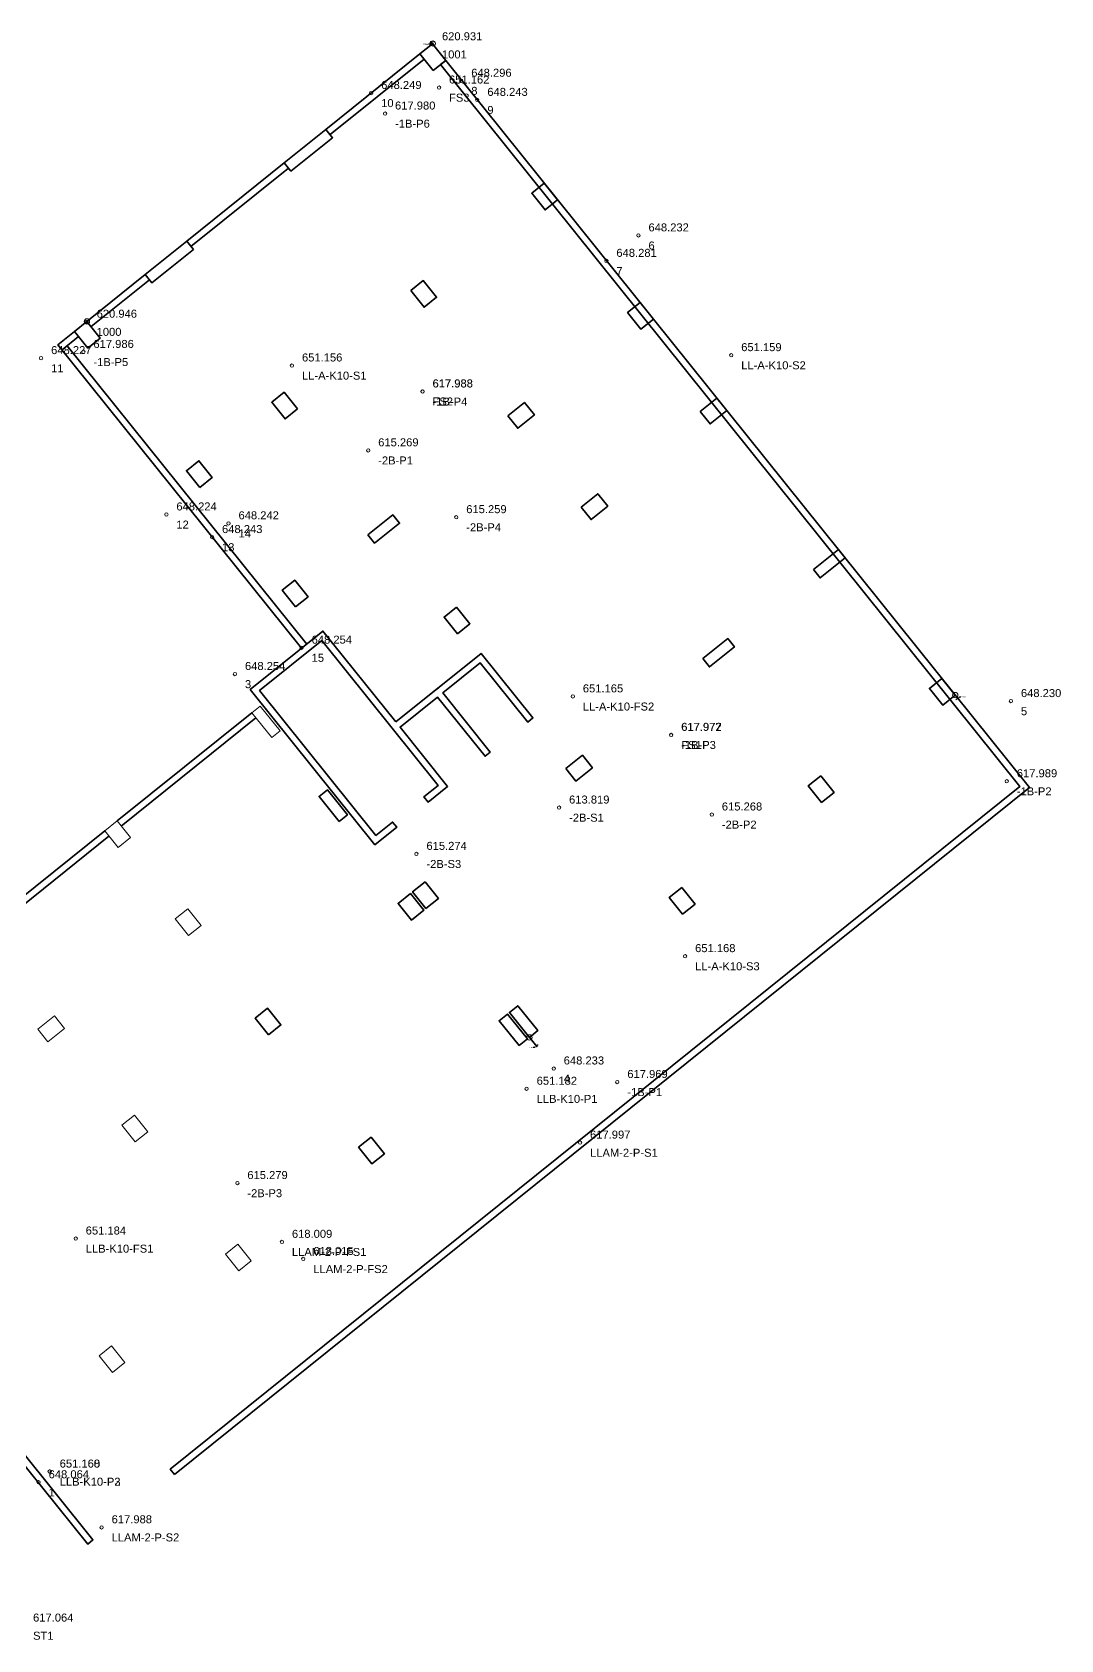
# Model space of a CAD drawing. Header units: metres. Extents: x 7511911 to 7512034, y 4692322 to 4692425.
# Drawn here: x 7511935.5 to 7511974.1, y 4692324.2 to 4692384.5 of the extents above; entities that cross this region are included whole.
import ezdxf

# ---------------------------------------------------------------- set-up
doc = ezdxf.new("R2010")
doc.units = ezdxf.units.M
doc.header["$PDMODE"] = 32
doc.header["$PDSIZE"] = 0.2
doc.layers.get('Defpoints').update_dxf_attribs({"lineweight": 0})
for name, color, linetype, lineweight in [('Matjet', 210, 'Continuous', 0), ('matjet-total-stacion', 3, 'Continuous', 0), ('Matjet_04.12.2019', 1, 'Continuous', 0), ('shytllat', 5, 'Continuous', 0), ('Structural - Bearing_Pen_No__27', 7, 'Continuous', 35)]:
    doc.layers.add(name, color=color, linetype=linetype, lineweight=lineweight)
doc.styles.get("Standard").update_dxf_attribs({"font": 'arial.ttf'})
doc.dimstyles.get("Standard").update_dxf_attribs({"dimtxt": 0.18, "dimasz": 0.18, "dimexe": 0.18, "dimexo": 0.0625, "dimgap": 0.09, "dimtad": 0, "dimtih": 1, "dimtoh": 1, "dimdec": 4, "dimzin": 0, "dimdsep": 46, "dimtxsty": 'Standard', "dimcen": 0.09, "dimadec": 0, "dimazin": 0, "dimtfac": 1, "dimtdec": 4, "dimtofl": 0, "dimtmove": 0, "dimatfit": 3, "dimfxl": 0, "dimtolj": 1, "dimtzin": 0, "dimarcsym": 0})

# ---------------------------------------------------------------- blocks, each defined once
blk = doc.blocks.new('*D4')
at = {"layer": 'Defpoints', "color": 0}
for p in [(7511954.188, 4692346.787), (7511954.192, 4692346.791), (7511954.447, 4692346.465)]:
    blk.add_point(p, dxfattribs=at)
at = {"layer": 'Matjet_04.12.2019', "color": 0, "lineweight": -2}
for p, q in [((7511954.198, 4692346.775), (7511954.475, 4692346.43)), ((7511954.202, 4692346.778), (7511954.479, 4692346.433)), ((7511954.377, 4692346.408), (7511954.332, 4692346.408)), ((7511954.412, 4692346.437), (7511954.377, 4692346.408)), ((7511954.486, 4692346.496), (7511954.521, 4692346.524))]:
    blk.add_line(p, q, dxfattribs=at)
at = {"layer": 'Matjet_04.12.2019', "color": 0}
for points in [[(7511954.407, 4692346.442), (7511954.417, 4692346.431), (7511954.447, 4692346.465)], [(7511954.481, 4692346.502), (7511954.491, 4692346.49), (7511954.451, 4692346.468)]]:
    blk.add_solid(points, dxfattribs=at)
at = {"layer": 'Matjet_04.12.2019', "color": 0, "insert": (7511954.216, 4692346.408), "char_height": 0.045, "attachment_point": 5}
blk.add_mtext('\\A1;0.0050', dxfattribs=at)
blk = doc.blocks.new('*D5')
at = {"layer": 'Defpoints', "color": 0}
for p in [(7511970.161, 4692359.622), (7511970.162, 4692359.624), (7511970.259, 4692359.503)]:
    blk.add_point(p, dxfattribs=at)
at = {"layer": 'Matjet_04.12.2019', "color": 0, "lineweight": -2}
for p, q in [((7511970.171, 4692359.61), (7511970.286, 4692359.467)), ((7511970.172, 4692359.611), (7511970.287, 4692359.468)), ((7511970.223, 4692359.474), (7511970.188, 4692359.445)), ((7511970.294, 4692359.531), (7511970.329, 4692359.559)), ((7511970.329, 4692359.559), (7511970.374, 4692359.559))]:
    blk.add_line(p, q, dxfattribs=at)
at = {"layer": 'Matjet_04.12.2019', "color": 0}
for points in [[(7511970.218, 4692359.479), (7511970.227, 4692359.468), (7511970.258, 4692359.502)], [(7511970.29, 4692359.537), (7511970.299, 4692359.525), (7511970.259, 4692359.503)]]:
    blk.add_solid(points, dxfattribs=at)
at = {"layer": 'Matjet_04.12.2019', "color": 0, "insert": (7511970.49, 4692359.559), "char_height": 0.045, "attachment_point": 5}
blk.add_mtext('\\A1;0.0020', dxfattribs=at)
blk = doc.blocks.new('*D6')
at = {"layer": 'Defpoints', "color": 0}
for p in [(7511950.519, 4692384.078), (7511950.549, 4692384.04), (7511950.565, 4692384.053)]:
    blk.add_point(p, dxfattribs=at)
at = {"layer": 'Matjet_04.12.2019', "color": 0, "lineweight": -2}
for p, q in [((7511950.449, 4692384.022), (7511950.404, 4692384.022)), ((7511950.484, 4692384.05), (7511950.449, 4692384.022)), ((7511950.54, 4692384.052), (7511950.491, 4692384.113)), ((7511950.555, 4692384.065), (7511950.506, 4692384.126)), ((7511950.57, 4692384.119), (7511950.605, 4692384.147))]:
    blk.add_line(p, q, dxfattribs=at)
at = {"layer": 'Matjet_04.12.2019', "color": 0}
for points in [[(7511950.479, 4692384.056), (7511950.489, 4692384.044), (7511950.519, 4692384.078)], [(7511950.565, 4692384.124), (7511950.574, 4692384.113), (7511950.535, 4692384.09)]]:
    blk.add_solid(points, dxfattribs=at)
at = {"layer": 'Matjet_04.12.2019', "color": 0, "insert": (7511950.288, 4692384.022), "char_height": 0.045, "attachment_point": 5}
blk.add_mtext('\\A1;0.0200', dxfattribs=at)
blk = doc.blocks.new('*U7', base_point=(7511935.782, 4692330.107, 648.063))
at = {"layer": 'Matjet', "linetype": 'ByBlock', "lineweight": -2}
blk.add_line((7511935.782, 4692330.107, 648.063), (7511935.782, 4692330.107, 648.063), dxfattribs=at)
blk.add_circle((7511935.782, 4692330.107, 648.063), 0.0625, dxfattribs=at)
at = {"layer": 'Matjet', "linetype": 'ByBlock', "char_height": 0.3}
for s, insert, attachment_point in [('648.064', (7511936.157, 4692330.407, 648.063), 4), ('1', (7511936.157, 4692329.879, 648.063), 1)]:
    blk.add_mtext(s, dxfattribs=dict(at, insert=insert, attachment_point=attachment_point))
blk = doc.blocks.new('*U9', base_point=(7511943.146, 4692360.411, 648.254))
at = {"layer": 'Matjet', "linetype": 'ByBlock', "lineweight": -2}
blk.add_line((7511943.146, 4692360.411, 648.254), (7511943.146, 4692360.411, 648.254), dxfattribs=at)
blk.add_circle((7511943.146, 4692360.411, 648.254), 0.0625, dxfattribs=at)
at = {"layer": 'Matjet', "linetype": 'ByBlock', "char_height": 0.3}
for s, insert, attachment_point in [('648.254', (7511943.521, 4692360.711, 648.254), 4), ('3', (7511943.521, 4692360.183, 648.254), 1)]:
    blk.add_mtext(s, dxfattribs=dict(at, insert=insert, attachment_point=attachment_point))
blk = doc.blocks.new('*U10', base_point=(7511955.102, 4692345.621, 648.233))
at = {"layer": 'Matjet', "linetype": 'ByBlock', "lineweight": -2}
blk.add_line((7511955.102, 4692345.621, 648.233), (7511955.102, 4692345.621, 648.233), dxfattribs=at)
blk.add_circle((7511955.102, 4692345.621, 648.233), 0.0625, dxfattribs=at)
at = {"layer": 'Matjet', "linetype": 'ByBlock', "char_height": 0.3}
for s, insert, attachment_point in [('648.233', (7511955.477, 4692345.921, 648.233), 4), ('4', (7511955.477, 4692345.393, 648.233), 1)]:
    blk.add_mtext(s, dxfattribs=dict(at, insert=insert, attachment_point=attachment_point))
blk = doc.blocks.new('*U11', base_point=(7511972.251, 4692359.396, 648.23))
at = {"layer": 'Matjet', "linetype": 'ByBlock', "lineweight": -2}
blk.add_line((7511972.251, 4692359.396, 648.23), (7511972.251, 4692359.396, 648.23), dxfattribs=at)
blk.add_circle((7511972.251, 4692359.396, 648.23), 0.0625, dxfattribs=at)
at = {"layer": 'Matjet', "linetype": 'ByBlock', "char_height": 0.3}
for s, insert, attachment_point in [('648.230', (7511972.626, 4692359.696, 648.23), 4), ('5', (7511972.626, 4692359.168, 648.23), 1)]:
    blk.add_mtext(s, dxfattribs=dict(at, insert=insert, attachment_point=attachment_point))
blk = doc.blocks.new('*U12', base_point=(7511958.281, 4692376.856, 648.232))
at = {"layer": 'Matjet', "linetype": 'ByBlock', "lineweight": -2}
blk.add_line((7511958.281, 4692376.856, 648.232), (7511958.281, 4692376.856, 648.232), dxfattribs=at)
blk.add_circle((7511958.281, 4692376.856, 648.232), 0.0625, dxfattribs=at)
at = {"layer": 'Matjet', "linetype": 'ByBlock', "char_height": 0.3}
for s, insert, attachment_point in [('648.232', (7511958.656, 4692377.156, 648.232), 4), ('6', (7511958.656, 4692376.628, 648.232), 1)]:
    blk.add_mtext(s, dxfattribs=dict(at, insert=insert, attachment_point=attachment_point))
blk = doc.blocks.new('*U13', base_point=(7511957.078, 4692375.902, 648.281))
at = {"layer": 'Matjet', "linetype": 'ByBlock', "lineweight": -2}
blk.add_line((7511957.078, 4692375.902, 648.281), (7511957.078, 4692375.902, 648.281), dxfattribs=at)
blk.add_circle((7511957.078, 4692375.902, 648.281), 0.0625, dxfattribs=at)
at = {"layer": 'Matjet', "linetype": 'ByBlock', "char_height": 0.3}
for s, insert, attachment_point in [('648.281', (7511957.453, 4692376.202, 648.281), 4), ('7', (7511957.453, 4692375.674, 648.281), 1)]:
    blk.add_mtext(s, dxfattribs=dict(at, insert=insert, attachment_point=attachment_point))
blk = doc.blocks.new('*U14', base_point=(7511951.634, 4692382.655, 648.296))
at = {"layer": 'Matjet', "linetype": 'ByBlock', "lineweight": -2}
blk.add_line((7511951.634, 4692382.655, 648.296), (7511951.634, 4692382.655, 648.296), dxfattribs=at)
blk.add_circle((7511951.634, 4692382.655, 648.296), 0.0625, dxfattribs=at)
at = {"layer": 'Matjet', "linetype": 'ByBlock', "char_height": 0.3}
for s, insert, attachment_point in [('648.296', (7511952.009, 4692382.955, 648.296), 4), ('8', (7511952.009, 4692382.427, 648.296), 1)]:
    blk.add_mtext(s, dxfattribs=dict(at, insert=insert, attachment_point=attachment_point))
blk = doc.blocks.new('*U15', base_point=(7511952.237, 4692381.937, 648.243))
at = {"layer": 'Matjet', "linetype": 'ByBlock', "lineweight": -2}
blk.add_line((7511952.237, 4692381.937, 648.243), (7511952.237, 4692381.937, 648.243), dxfattribs=at)
blk.add_circle((7511952.237, 4692381.937, 648.243), 0.0625, dxfattribs=at)
at = {"layer": 'Matjet', "linetype": 'ByBlock', "char_height": 0.3}
for s, insert, attachment_point in [('648.243', (7511952.612, 4692382.237, 648.243), 4), ('9', (7511952.612, 4692381.709, 648.243), 1)]:
    blk.add_mtext(s, dxfattribs=dict(at, insert=insert, attachment_point=attachment_point))
blk = doc.blocks.new('*U16', base_point=(7511948.255, 4692382.197, 648.249))
at = {"layer": 'Matjet', "linetype": 'ByBlock', "lineweight": -2}
blk.add_line((7511948.255, 4692382.197, 648.249), (7511948.255, 4692382.197, 648.249), dxfattribs=at)
blk.add_circle((7511948.255, 4692382.197, 648.249), 0.0625, dxfattribs=at)
at = {"layer": 'Matjet', "linetype": 'ByBlock', "char_height": 0.3}
for s, insert, attachment_point in [('648.249', (7511948.63, 4692382.497, 648.249), 4), ('10', (7511948.63, 4692381.969, 648.249), 1)]:
    blk.add_mtext(s, dxfattribs=dict(at, insert=insert, attachment_point=attachment_point))
blk = doc.blocks.new('*U17', base_point=(7511935.875, 4692372.255, 648.227))
at = {"layer": 'Matjet', "linetype": 'ByBlock', "lineweight": -2}
blk.add_line((7511935.875, 4692372.255, 648.227), (7511935.875, 4692372.255, 648.227), dxfattribs=at)
blk.add_circle((7511935.875, 4692372.255, 648.227), 0.0625, dxfattribs=at)
at = {"layer": 'Matjet', "linetype": 'ByBlock', "char_height": 0.3}
for s, insert, attachment_point in [('648.227', (7511936.25, 4692372.555, 648.227), 4), ('11', (7511936.25, 4692372.027, 648.227), 1)]:
    blk.add_mtext(s, dxfattribs=dict(at, insert=insert, attachment_point=attachment_point))
blk = doc.blocks.new('*U18', base_point=(7511940.573, 4692366.394, 648.224))
at = {"layer": 'Matjet', "linetype": 'ByBlock', "lineweight": -2}
blk.add_line((7511940.573, 4692366.394, 648.224), (7511940.573, 4692366.394, 648.224), dxfattribs=at)
blk.add_circle((7511940.573, 4692366.394, 648.224), 0.0625, dxfattribs=at)
at = {"layer": 'Matjet', "linetype": 'ByBlock', "char_height": 0.3}
for s, insert, attachment_point in [('648.224', (7511940.948, 4692366.694, 648.224), 4), ('12', (7511940.948, 4692366.166, 648.224), 1)]:
    blk.add_mtext(s, dxfattribs=dict(at, insert=insert, attachment_point=attachment_point))
blk = doc.blocks.new('*U19', base_point=(7511942.285, 4692365.545, 648.243))
at = {"layer": 'Matjet', "linetype": 'ByBlock', "lineweight": -2}
blk.add_line((7511942.285, 4692365.545, 648.243), (7511942.285, 4692365.545, 648.243), dxfattribs=at)
blk.add_circle((7511942.285, 4692365.545, 648.243), 0.0625, dxfattribs=at)
at = {"layer": 'Matjet', "linetype": 'ByBlock', "char_height": 0.3}
for s, insert, attachment_point in [('648.243', (7511942.66, 4692365.845, 648.243), 4), ('13', (7511942.66, 4692365.317, 648.243), 1)]:
    blk.add_mtext(s, dxfattribs=dict(at, insert=insert, attachment_point=attachment_point))
blk = doc.blocks.new('*U20', base_point=(7511942.904, 4692366.062, 648.242))
at = {"layer": 'Matjet', "linetype": 'ByBlock', "lineweight": -2}
blk.add_line((7511942.904, 4692366.062, 648.242), (7511942.904, 4692366.062, 648.242), dxfattribs=at)
blk.add_circle((7511942.904, 4692366.062, 648.242), 0.0625, dxfattribs=at)
at = {"layer": 'Matjet', "linetype": 'ByBlock', "char_height": 0.3}
for s, insert, attachment_point in [('648.242', (7511943.279, 4692366.362, 648.242), 4), ('14', (7511943.279, 4692365.834, 648.242), 1)]:
    blk.add_mtext(s, dxfattribs=dict(at, insert=insert, attachment_point=attachment_point))
blk = doc.blocks.new('*U21', base_point=(7511945.646, 4692361.4, 648.254))
at = {"layer": 'Matjet', "linetype": 'ByBlock', "lineweight": -2}
blk.add_line((7511945.646, 4692361.4, 648.254), (7511945.646, 4692361.4, 648.254), dxfattribs=at)
blk.add_circle((7511945.646, 4692361.4, 648.254), 0.0625, dxfattribs=at)
at = {"layer": 'Matjet', "linetype": 'ByBlock', "char_height": 0.3}
for s, insert, attachment_point in [('648.254', (7511946.021, 4692361.7, 648.254), 4), ('15', (7511946.021, 4692361.172, 648.254), 1)]:
    blk.add_mtext(s, dxfattribs=dict(at, insert=insert, attachment_point=attachment_point))
blk = doc.blocks.new('*U26', base_point=(7511955.303, 4692355.404, 613.819))
at = {"layer": 'matjet-total-stacion', "linetype": 'ByBlock', "lineweight": -2}
blk.add_line((7511955.303, 4692355.404, 613.819), (7511955.303, 4692355.404, 613.819), dxfattribs=at)
blk.add_circle((7511955.303, 4692355.404, 613.819), 0.0625, dxfattribs=at)
at = {"layer": 'matjet-total-stacion', "linetype": 'ByBlock', "char_height": 0.3}
for s, insert, attachment_point in [('613.819', (7511955.678, 4692355.704, 613.819), 4), ('-2B-S1', (7511955.678, 4692355.176, 613.819), 1)]:
    blk.add_mtext(s, dxfattribs=dict(at, insert=insert, attachment_point=attachment_point))
blk = doc.blocks.new('*U28', base_point=(7511949.953, 4692353.668, 615.274))
at = {"layer": 'matjet-total-stacion', "linetype": 'ByBlock', "lineweight": -2}
blk.add_line((7511949.953, 4692353.668, 615.274), (7511949.953, 4692353.668, 615.274), dxfattribs=at)
blk.add_circle((7511949.953, 4692353.668, 615.274), 0.0625, dxfattribs=at)
at = {"layer": 'matjet-total-stacion', "linetype": 'ByBlock', "char_height": 0.3}
for s, insert, attachment_point in [('615.274', (7511950.328, 4692353.968, 615.274), 4), ('-2B-S3', (7511950.328, 4692353.44, 615.274), 1)]:
    blk.add_mtext(s, dxfattribs=dict(at, insert=insert, attachment_point=attachment_point))
blk = doc.blocks.new('*U29', base_point=(7511948.143, 4692368.798, 615.269))
at = {"layer": 'matjet-total-stacion', "linetype": 'ByBlock', "lineweight": -2}
blk.add_line((7511948.143, 4692368.798, 615.269), (7511948.143, 4692368.798, 615.269), dxfattribs=at)
blk.add_circle((7511948.143, 4692368.798, 615.269), 0.0625, dxfattribs=at)
at = {"layer": 'matjet-total-stacion', "linetype": 'ByBlock', "char_height": 0.3}
for s, insert, attachment_point in [('615.269', (7511948.518, 4692369.098, 615.269), 4), ('-2B-P1', (7511948.518, 4692368.57, 615.269), 1)]:
    blk.add_mtext(s, dxfattribs=dict(at, insert=insert, attachment_point=attachment_point))
blk = doc.blocks.new('*U30', base_point=(7511961.033, 4692355.144, 615.268))
at = {"layer": 'matjet-total-stacion', "linetype": 'ByBlock', "lineweight": -2}
blk.add_line((7511961.033, 4692355.144, 615.268), (7511961.033, 4692355.144, 615.268), dxfattribs=at)
blk.add_circle((7511961.033, 4692355.144, 615.268), 0.0625, dxfattribs=at)
at = {"layer": 'matjet-total-stacion', "linetype": 'ByBlock', "char_height": 0.3}
for s, insert, attachment_point in [('615.268', (7511961.408, 4692355.444, 615.268), 4), ('-2B-P2', (7511961.408, 4692354.916, 615.268), 1)]:
    blk.add_mtext(s, dxfattribs=dict(at, insert=insert, attachment_point=attachment_point))
blk = doc.blocks.new('*U31', base_point=(7511943.235, 4692341.325, 615.279))
at = {"layer": 'matjet-total-stacion', "linetype": 'ByBlock', "lineweight": -2}
blk.add_line((7511943.235, 4692341.325, 615.279), (7511943.235, 4692341.325, 615.279), dxfattribs=at)
blk.add_circle((7511943.235, 4692341.325, 615.279), 0.0625, dxfattribs=at)
at = {"layer": 'matjet-total-stacion', "linetype": 'ByBlock', "char_height": 0.3}
for s, insert, attachment_point in [('615.279', (7511943.61, 4692341.625, 615.279), 4), ('-2B-P3', (7511943.61, 4692341.097, 615.279), 1)]:
    blk.add_mtext(s, dxfattribs=dict(at, insert=insert, attachment_point=attachment_point))
blk = doc.blocks.new('*U32', base_point=(7511951.446, 4692366.292, 615.259))
at = {"layer": 'matjet-total-stacion', "linetype": 'ByBlock', "lineweight": -2}
blk.add_line((7511951.446, 4692366.292, 615.259), (7511951.446, 4692366.292, 615.259), dxfattribs=at)
blk.add_circle((7511951.446, 4692366.292, 615.259), 0.0625, dxfattribs=at)
at = {"layer": 'matjet-total-stacion', "linetype": 'ByBlock', "char_height": 0.3}
for s, insert, attachment_point in [('615.259', (7511951.821, 4692366.592, 615.259), 4), ('-2B-P4', (7511951.821, 4692366.064, 615.259), 1)]:
    blk.add_mtext(s, dxfattribs=dict(at, insert=insert, attachment_point=attachment_point))
blk = doc.blocks.new('*U33', base_point=(7511957.488, 4692345.115, 617.969))
at = {"layer": 'matjet-total-stacion', "linetype": 'ByBlock', "lineweight": -2}
blk.add_line((7511957.488, 4692345.115, 617.969), (7511957.488, 4692345.115, 617.969), dxfattribs=at)
blk.add_circle((7511957.488, 4692345.115, 617.969), 0.0625, dxfattribs=at)
at = {"layer": 'matjet-total-stacion', "linetype": 'ByBlock', "char_height": 0.3}
for s, insert, attachment_point in [('617.969', (7511957.863, 4692345.415, 617.969), 4), ('-1B-P1', (7511957.863, 4692344.887, 617.969), 1)]:
    blk.add_mtext(s, dxfattribs=dict(at, insert=insert, attachment_point=attachment_point))
blk = doc.blocks.new('*U34', base_point=(7511972.097, 4692356.391, 617.989))
at = {"layer": 'matjet-total-stacion', "linetype": 'ByBlock', "lineweight": -2}
blk.add_line((7511972.097, 4692356.391, 617.989), (7511972.097, 4692356.391, 617.989), dxfattribs=at)
blk.add_circle((7511972.097, 4692356.391, 617.989), 0.0625, dxfattribs=at)
at = {"layer": 'matjet-total-stacion', "linetype": 'ByBlock', "char_height": 0.3}
for s, insert, attachment_point in [('617.989', (7511972.472, 4692356.691, 617.989), 4), ('-1B-P2', (7511972.472, 4692356.163, 617.989), 1)]:
    blk.add_mtext(s, dxfattribs=dict(at, insert=insert, attachment_point=attachment_point))
blk = doc.blocks.new('*U35', base_point=(7511959.506, 4692358.13, 617.977))
at = {"layer": 'matjet-total-stacion', "linetype": 'ByBlock', "lineweight": -2}
blk.add_line((7511959.506, 4692358.13, 617.977), (7511959.506, 4692358.13, 617.977), dxfattribs=at)
blk.add_circle((7511959.506, 4692358.13, 617.977), 0.0625, dxfattribs=at)
at = {"layer": 'matjet-total-stacion', "linetype": 'ByBlock', "char_height": 0.3}
for s, insert, attachment_point in [('617.977', (7511959.881, 4692358.43, 617.977), 4), ('-1B-P3', (7511959.881, 4692357.902, 617.977), 1)]:
    blk.add_mtext(s, dxfattribs=dict(at, insert=insert, attachment_point=attachment_point))
blk = doc.blocks.new('*U36', base_point=(7511950.183, 4692371.004, 617.988))
at = {"layer": 'matjet-total-stacion', "linetype": 'ByBlock', "lineweight": -2}
blk.add_line((7511950.183, 4692371.004, 617.988), (7511950.183, 4692371.004, 617.988), dxfattribs=at)
blk.add_circle((7511950.183, 4692371.004, 617.988), 0.0625, dxfattribs=at)
at = {"layer": 'matjet-total-stacion', "linetype": 'ByBlock', "char_height": 0.3}
for s, insert, attachment_point in [('617.988', (7511950.558, 4692371.304, 617.988), 4), ('-1B-P4', (7511950.558, 4692370.776, 617.988), 1)]:
    blk.add_mtext(s, dxfattribs=dict(at, insert=insert, attachment_point=attachment_point))
blk = doc.blocks.new('*U37', base_point=(7511937.462, 4692372.487, 617.986))
at = {"layer": 'matjet-total-stacion', "linetype": 'ByBlock', "lineweight": -2}
blk.add_line((7511937.462, 4692372.487, 617.986), (7511937.462, 4692372.487, 617.986), dxfattribs=at)
blk.add_circle((7511937.462, 4692372.487, 617.986), 0.0625, dxfattribs=at)
at = {"layer": 'matjet-total-stacion', "linetype": 'ByBlock', "char_height": 0.3}
for s, insert, attachment_point in [('617.986', (7511937.837, 4692372.787, 617.986), 4), ('-1B-P5', (7511937.837, 4692372.259, 617.986), 1)]:
    blk.add_mtext(s, dxfattribs=dict(at, insert=insert, attachment_point=attachment_point))
blk = doc.blocks.new('*U38', base_point=(7511948.775, 4692381.425, 617.98))
at = {"layer": 'matjet-total-stacion', "linetype": 'ByBlock', "lineweight": -2}
blk.add_line((7511948.775, 4692381.425, 617.98), (7511948.775, 4692381.425, 617.98), dxfattribs=at)
blk.add_circle((7511948.775, 4692381.425, 617.98), 0.0625, dxfattribs=at)
at = {"layer": 'matjet-total-stacion', "linetype": 'ByBlock', "char_height": 0.3}
for s, insert, attachment_point in [('617.980', (7511949.15, 4692381.725, 617.98), 4), ('-1B-P6', (7511949.15, 4692381.197, 617.98), 1)]:
    blk.add_mtext(s, dxfattribs=dict(at, insert=insert, attachment_point=attachment_point))
blk = doc.blocks.new('*U39', base_point=(7511959.513, 4692358.129, 617.972))
at = {"layer": 'matjet-total-stacion', "linetype": 'ByBlock', "lineweight": -2}
blk.add_line((7511959.513, 4692358.129, 617.972), (7511959.513, 4692358.129, 617.972), dxfattribs=at)
blk.add_circle((7511959.513, 4692358.129, 617.972), 0.0625, dxfattribs=at)
at = {"layer": 'matjet-total-stacion', "linetype": 'ByBlock', "char_height": 0.3}
for s, insert, attachment_point in [('617.972', (7511959.888, 4692358.429, 617.972), 4), ('FS1', (7511959.888, 4692357.901, 617.972), 1)]:
    blk.add_mtext(s, dxfattribs=dict(at, insert=insert, attachment_point=attachment_point))
blk = doc.blocks.new('*U40', base_point=(7511950.18, 4692371.009, 617.988))
at = {"layer": 'matjet-total-stacion', "linetype": 'ByBlock', "lineweight": -2}
blk.add_line((7511950.18, 4692371.009, 617.988), (7511950.18, 4692371.009, 617.988), dxfattribs=at)
blk.add_circle((7511950.18, 4692371.009, 617.988), 0.0625, dxfattribs=at)
at = {"layer": 'matjet-total-stacion', "linetype": 'ByBlock', "char_height": 0.3}
for s, insert, attachment_point in [('617.988', (7511950.555, 4692371.309, 617.988), 4), ('FS2', (7511950.555, 4692370.781, 617.988), 1)]:
    blk.add_mtext(s, dxfattribs=dict(at, insert=insert, attachment_point=attachment_point))
blk = doc.blocks.new('*U41', base_point=(7511937.582, 4692373.62, 620.946))
at = {"layer": 'matjet-total-stacion', "linetype": 'ByBlock', "lineweight": -2}
blk.add_line((7511937.582, 4692373.62, 620.946), (7511937.582, 4692373.62, 620.946), dxfattribs=at)
blk.add_circle((7511937.582, 4692373.62, 620.946), 0.0625, dxfattribs=at)
at = {"layer": 'matjet-total-stacion', "linetype": 'ByBlock', "char_height": 0.3}
for s, insert, attachment_point in [('620.946', (7511937.957, 4692373.92, 620.946), 4), ('1000', (7511937.957, 4692373.392, 620.946), 1)]:
    blk.add_mtext(s, dxfattribs=dict(at, insert=insert, attachment_point=attachment_point))
blk = doc.blocks.new('*U42', base_point=(7511950.535, 4692384.022, 620.931))
at = {"layer": 'matjet-total-stacion', "linetype": 'ByBlock', "lineweight": -2}
blk.add_line((7511950.535, 4692384.022, 620.931), (7511950.535, 4692384.022, 620.931), dxfattribs=at)
blk.add_circle((7511950.535, 4692384.022, 620.931), 0.0625, dxfattribs=at)
at = {"layer": 'matjet-total-stacion', "linetype": 'ByBlock', "char_height": 0.3}
for s, insert, attachment_point in [('620.931', (7511950.91, 4692384.322, 620.931), 4), ('1001', (7511950.91, 4692383.794, 620.931), 1)]:
    blk.add_mtext(s, dxfattribs=dict(at, insert=insert, attachment_point=attachment_point))
blk = doc.blocks.new('*U43', base_point=(7511935.198, 4692324.733, 617.064))
at = {"layer": 'matjet-total-stacion', "linetype": 'ByBlock', "lineweight": -2}
blk.add_line((7511935.198, 4692324.733, 617.064), (7511935.198, 4692324.733, 617.064), dxfattribs=at)
blk.add_circle((7511935.198, 4692324.733, 617.064), 0.0625, dxfattribs=at)
at = {"layer": 'matjet-total-stacion', "linetype": 'ByBlock', "char_height": 0.3}
for s, insert, attachment_point in [('617.064', (7511935.573, 4692325.033, 617.064), 4), ('ST1', (7511935.573, 4692324.505, 617.064), 1)]:
    blk.add_mtext(s, dxfattribs=dict(at, insert=insert, attachment_point=attachment_point))
blk = doc.blocks.new('*U46', base_point=(7511956.09, 4692342.842, 617.997))
at = {"layer": 'matjet-total-stacion', "linetype": 'ByBlock', "lineweight": -2}
blk.add_line((7511956.09, 4692342.842, 617.997), (7511956.09, 4692342.842, 617.997), dxfattribs=at)
blk.add_circle((7511956.09, 4692342.842, 617.997), 0.0625, dxfattribs=at)
at = {"layer": 'matjet-total-stacion', "linetype": 'ByBlock', "char_height": 0.3}
for s, insert, attachment_point in [('617.997', (7511956.465, 4692343.142, 617.997), 4), ('LLAM-2-P-S1', (7511956.465, 4692342.614, 617.997), 1)]:
    blk.add_mtext(s, dxfattribs=dict(at, insert=insert, attachment_point=attachment_point))
blk = doc.blocks.new('*U47', base_point=(7511938.144, 4692328.419, 617.988))
at = {"layer": 'matjet-total-stacion', "linetype": 'ByBlock', "lineweight": -2}
blk.add_line((7511938.144, 4692328.419, 617.988), (7511938.144, 4692328.419, 617.988), dxfattribs=at)
blk.add_circle((7511938.144, 4692328.419, 617.988), 0.0625, dxfattribs=at)
at = {"layer": 'matjet-total-stacion', "linetype": 'ByBlock', "char_height": 0.3}
for s, insert, attachment_point in [('617.988', (7511938.519, 4692328.719, 617.988), 4), ('LLAM-2-P-S2', (7511938.519, 4692328.191, 617.988), 1)]:
    blk.add_mtext(s, dxfattribs=dict(at, insert=insert, attachment_point=attachment_point))
blk = doc.blocks.new('*U50', base_point=(7511944.907, 4692339.122, 618.009))
at = {"layer": 'matjet-total-stacion', "linetype": 'ByBlock', "lineweight": -2}
blk.add_line((7511944.907, 4692339.122, 618.009), (7511944.907, 4692339.122, 618.009), dxfattribs=at)
blk.add_circle((7511944.907, 4692339.122, 618.009), 0.0625, dxfattribs=at)
at = {"layer": 'matjet-total-stacion', "linetype": 'ByBlock', "char_height": 0.3}
for s, insert, attachment_point in [('618.009', (7511945.282, 4692339.422, 618.009), 4), ('LLAM-2-P-FS1', (7511945.282, 4692338.894, 618.009), 1)]:
    blk.add_mtext(s, dxfattribs=dict(at, insert=insert, attachment_point=attachment_point))
blk = doc.blocks.new('*U51', base_point=(7511945.71, 4692338.48, 618.015))
at = {"layer": 'matjet-total-stacion', "linetype": 'ByBlock', "lineweight": -2}
blk.add_line((7511945.71, 4692338.48, 618.015), (7511945.71, 4692338.48, 618.015), dxfattribs=at)
blk.add_circle((7511945.71, 4692338.48, 618.015), 0.0625, dxfattribs=at)
at = {"layer": 'matjet-total-stacion', "linetype": 'ByBlock', "char_height": 0.3}
for s, insert, attachment_point in [('618.015', (7511946.085, 4692338.78, 618.015), 4), ('LLAM-2-P-FS2', (7511946.085, 4692338.252, 618.015), 1)]:
    blk.add_mtext(s, dxfattribs=dict(at, insert=insert, attachment_point=attachment_point))
blk = doc.blocks.new('*U52', base_point=(7511954.087, 4692344.861, 651.182))
at = {"layer": 'matjet-total-stacion', "linetype": 'ByBlock', "lineweight": -2}
blk.add_line((7511954.087, 4692344.861, 651.182), (7511954.087, 4692344.861, 651.182), dxfattribs=at)
blk.add_circle((7511954.087, 4692344.861, 651.182), 0.0625, dxfattribs=at)
at = {"layer": 'matjet-total-stacion', "linetype": 'ByBlock', "char_height": 0.3}
for s, insert, attachment_point in [('651.182', (7511954.462, 4692345.161, 651.182), 4), ('LLB-K10-P1', (7511954.462, 4692344.633, 651.182), 1)]:
    blk.add_mtext(s, dxfattribs=dict(at, insert=insert, attachment_point=attachment_point))
blk = doc.blocks.new('*U53', base_point=(7511936.195, 4692330.507, 651.16))
at = {"layer": 'matjet-total-stacion', "linetype": 'ByBlock', "lineweight": -2}
blk.add_line((7511936.195, 4692330.507, 651.16), (7511936.195, 4692330.507, 651.16), dxfattribs=at)
blk.add_circle((7511936.195, 4692330.507, 651.16), 0.0625, dxfattribs=at)
at = {"layer": 'matjet-total-stacion', "linetype": 'ByBlock', "char_height": 0.3}
for s, insert, attachment_point in [('651.160', (7511936.57, 4692330.807, 651.16), 4), ('LLB-K10-P2', (7511936.57, 4692330.279, 651.16), 1)]:
    blk.add_mtext(s, dxfattribs=dict(at, insert=insert, attachment_point=attachment_point))
blk = doc.blocks.new('*U54', base_point=(7511936.197, 4692330.508, 651.168))
at = {"layer": 'matjet-total-stacion', "linetype": 'ByBlock', "lineweight": -2}
blk.add_line((7511936.197, 4692330.508, 651.168), (7511936.197, 4692330.508, 651.168), dxfattribs=at)
blk.add_circle((7511936.197, 4692330.508, 651.168), 0.0625, dxfattribs=at)
at = {"layer": 'matjet-total-stacion', "linetype": 'ByBlock', "char_height": 0.3}
for s, insert, attachment_point in [('651.168', (7511936.572, 4692330.808, 651.168), 4), ('LLB-K10-P3', (7511936.572, 4692330.28, 651.168), 1)]:
    blk.add_mtext(s, dxfattribs=dict(at, insert=insert, attachment_point=attachment_point))
blk = doc.blocks.new('*U55', base_point=(7511937.173, 4692339.246, 651.184))
at = {"layer": 'matjet-total-stacion', "linetype": 'ByBlock', "lineweight": -2}
blk.add_line((7511937.173, 4692339.246, 651.184), (7511937.173, 4692339.246, 651.184), dxfattribs=at)
blk.add_circle((7511937.173, 4692339.246, 651.184), 0.0625, dxfattribs=at)
at = {"layer": 'matjet-total-stacion', "linetype": 'ByBlock', "char_height": 0.3}
for s, insert, attachment_point in [('651.184', (7511937.548, 4692339.546, 651.184), 4), ('LLB-K10-FS1', (7511937.548, 4692339.018, 651.184), 1)]:
    blk.add_mtext(s, dxfattribs=dict(at, insert=insert, attachment_point=attachment_point))
blk = doc.blocks.new('*U56', base_point=(7511950.8, 4692382.4, 651.162))
at = {"layer": 'matjet-total-stacion', "linetype": 'ByBlock', "lineweight": -2}
blk.add_line((7511950.8, 4692382.4, 651.162), (7511950.8, 4692382.4, 651.162), dxfattribs=at)
blk.add_circle((7511950.8, 4692382.4, 651.162), 0.0625, dxfattribs=at)
at = {"layer": 'matjet-total-stacion', "linetype": 'ByBlock', "char_height": 0.3}
for s, insert, attachment_point in [('651.162', (7511951.175, 4692382.7, 651.162), 4), ('FS3', (7511951.175, 4692382.172, 651.162), 1)]:
    blk.add_mtext(s, dxfattribs=dict(at, insert=insert, attachment_point=attachment_point))
blk = doc.blocks.new('*U57', base_point=(7511945.285, 4692371.979, 651.156))
at = {"layer": 'matjet-total-stacion', "linetype": 'ByBlock', "lineweight": -2}
blk.add_line((7511945.285, 4692371.979, 651.156), (7511945.285, 4692371.979, 651.156), dxfattribs=at)
blk.add_circle((7511945.285, 4692371.979, 651.156), 0.0625, dxfattribs=at)
at = {"layer": 'matjet-total-stacion', "linetype": 'ByBlock', "char_height": 0.3}
for s, insert, attachment_point in [('651.156', (7511945.66, 4692372.279, 651.156), 4), ('LL-A-K10-S1', (7511945.66, 4692371.751, 651.156), 1)]:
    blk.add_mtext(s, dxfattribs=dict(at, insert=insert, attachment_point=attachment_point))
blk = doc.blocks.new('*U58', base_point=(7511961.76, 4692372.366, 651.159))
at = {"layer": 'matjet-total-stacion', "linetype": 'ByBlock', "lineweight": -2}
blk.add_line((7511961.76, 4692372.366, 651.159), (7511961.76, 4692372.366, 651.159), dxfattribs=at)
blk.add_circle((7511961.76, 4692372.366, 651.159), 0.0625, dxfattribs=at)
at = {"layer": 'matjet-total-stacion', "linetype": 'ByBlock', "char_height": 0.3}
for s, insert, attachment_point in [('651.159', (7511962.135, 4692372.666, 651.159), 4), ('LL-A-K10-S2', (7511962.135, 4692372.138, 651.159), 1)]:
    blk.add_mtext(s, dxfattribs=dict(at, insert=insert, attachment_point=attachment_point))
blk = doc.blocks.new('*U59', base_point=(7511960.03, 4692349.833, 651.168))
at = {"layer": 'matjet-total-stacion', "linetype": 'ByBlock', "lineweight": -2}
blk.add_line((7511960.03, 4692349.833, 651.168), (7511960.03, 4692349.833, 651.168), dxfattribs=at)
blk.add_circle((7511960.03, 4692349.833, 651.168), 0.0625, dxfattribs=at)
at = {"layer": 'matjet-total-stacion', "linetype": 'ByBlock', "char_height": 0.3}
for s, insert, attachment_point in [('651.168', (7511960.405, 4692350.133, 651.168), 4), ('LL-A-K10-S3', (7511960.405, 4692349.605, 651.168), 1)]:
    blk.add_mtext(s, dxfattribs=dict(at, insert=insert, attachment_point=attachment_point))
blk = doc.blocks.new('*U60', base_point=(7511955.819, 4692359.572, 651.165))
at = {"layer": 'matjet-total-stacion', "linetype": 'ByBlock', "lineweight": -2}
blk.add_line((7511955.819, 4692359.572, 651.165), (7511955.819, 4692359.572, 651.165), dxfattribs=at)
blk.add_circle((7511955.819, 4692359.572, 651.165), 0.0625, dxfattribs=at)
at = {"layer": 'matjet-total-stacion', "linetype": 'ByBlock', "char_height": 0.3}
for s, insert, attachment_point in [('651.165', (7511956.194, 4692359.872, 651.165), 4), ('LL-A-K10-FS2', (7511956.194, 4692359.344, 651.165), 1)]:
    blk.add_mtext(s, dxfattribs=dict(at, insert=insert, attachment_point=attachment_point))

msp = doc.modelspace()

# ---------------------------------------------------------------- linework, layer by layer
at = {"layer": 'Matjet_04.12.2019', "color": 1}
for p in [(7511950.565, 4692384.05257), (7511937.59393, 4692373.63462), (7511970.16248, 4692359.6236), (7511954.188, 4692346.78737)]:
    msp.add_point(p, dxfattribs=at)
at = {"layer": 'shytllat', "color": 8, "linetype": 'Continuous', "lineweight": 35}
msp.add_line((7511945.83861, 4692361.53432), (7511936.85454, 4692372.72012), dxfattribs=at)
at = {"layer": 'shytllat', "color": 8, "linetype": 'Continuous', "lineweight": 35, "flags": 128}
for points in [[(7511950.58257, 4692383.04059), (7511951.05037, 4692383.41631), (7511950.54941, 4692384.04004), (7511950.08161, 4692383.66432)], [(7511944.99518, 4692379.57907), (7511945.24566, 4692379.2672), (7511946.80499, 4692380.5196), (7511946.55451, 4692380.83147)], [(7511954.74797, 4692378.81254), (7511954.28017, 4692378.43682), (7511954.78113, 4692377.81309), (7511955.24893, 4692378.18881)], [(7511939.77943, 4692375.38995), (7511940.02991, 4692375.07808), (7511941.58924, 4692376.33048), (7511941.33876, 4692376.64235)], [(7511949.7395, 4692374.78991), (7511950.24046, 4692374.16618), (7511950.70826, 4692374.5419), (7511950.2073, 4692375.16563)], [(7511958.34112, 4692374.33882), (7511957.87332, 4692373.9631), (7511958.37428, 4692373.33937), (7511958.84208, 4692373.71509)], [(7511937.59393, 4692373.63462), (7511937.12613, 4692373.2589), (7511937.62709, 4692372.63517), (7511938.09489, 4692373.01089)], [(7511936.6592, 4692372.56274), (7511937.28292, 4692373.06369), (7511937.12613, 4692373.2589), (7511936.5024, 4692372.75794)], [(7511945.49251, 4692370.35278), (7511944.99155, 4692370.97651), (7511944.52375, 4692370.60079), (7511945.02471, 4692369.97706)], [(7511953.37993, 4692370.09763), (7511953.75565, 4692369.62984), (7511954.37938, 4692370.1308), (7511954.00366, 4692370.59859)], [(7511960.59288, 4692370.25767), (7511960.9686, 4692369.78987), (7511961.59233, 4692370.29083), (7511961.21661, 4692370.75863)], [(7511941.82565, 4692367.40767), (7511942.29345, 4692367.78339), (7511941.79249, 4692368.40712), (7511941.32469, 4692368.0314)], [(7511956.13018, 4692366.67337), (7511956.5059, 4692366.20558), (7511957.12963, 4692366.70653), (7511956.75391, 4692367.17433)], [(7511948.13348, 4692365.62734), (7511948.38396, 4692365.31548), (7511949.31956, 4692366.06691), (7511949.06908, 4692366.37878)], [(7511964.84409, 4692364.32585), (7511965.09457, 4692364.01398), (7511966.03017, 4692364.76542), (7511965.77969, 4692365.07728)], [(7511945.4188, 4692362.93395), (7511945.88659, 4692363.30967), (7511945.38563, 4692363.9334), (7511944.91784, 4692363.55768)], [(7511951.4602, 4692362.92259), (7511950.9924, 4692362.54687), (7511951.49336, 4692361.92314), (7511951.96116, 4692362.29886)], [(7511949.18232, 4692358.61705), (7511952.37894, 4692361.18447), (7511954.32016, 4692358.76752), (7511954.12524, 4692358.61097), (7511952.34057, 4692360.833), (7511950.93718, 4692359.70585), (7511952.72185, 4692357.48381), (7511952.52693, 4692357.32726), (7511950.74226, 4692359.5493), (7511949.33887, 4692358.42214), (7511951.12354, 4692356.2001), (7511950.38662, 4692355.60822), (7511950.23007, 4692355.80314), (7511950.77207, 4692356.23846), (7511946.40851, 4692361.6714), (7511944.06954, 4692359.79278), (7511948.43309, 4692354.35986), (7511949.06057, 4692354.86384), (7511949.21712, 4692354.66892), (7511948.39472, 4692354.0084), (7511943.71744, 4692359.83062), (7511946.44688, 4692362.02287)], [(7511960.69325, 4692360.99203), (7511960.94373, 4692360.68016), (7511961.87933, 4692361.4316), (7511961.62885, 4692361.74347)], [(7511969.65996, 4692360.24607), (7511969.19216, 4692359.87035), (7511969.69312, 4692359.24662), (7511970.16092, 4692359.62234)], [(7511955.55547, 4692356.86553), (7511955.93119, 4692356.39773), (7511956.55492, 4692356.89869), (7511956.1792, 4692357.36649)], [(7511965.11929, 4692356.59916), (7511964.65149, 4692356.22344), (7511965.15245, 4692355.59971), (7511965.62025, 4692355.97543)], [(7511947.05157, 4692354.8856), (7511947.36344, 4692355.13608), (7511946.612, 4692356.07168), (7511946.30013, 4692355.8212)], [(7511950.27552, 4692352.62484), (7511949.80772, 4692352.24912), (7511950.30868, 4692351.62539), (7511950.77648, 4692352.00111)], [(7511959.90354, 4692352.41004), (7511959.43574, 4692352.03432), (7511959.9367, 4692351.41059), (7511960.4045, 4692351.78631)], [(7511949.73139, 4692352.18781), (7511949.26359, 4692351.81209), (7511949.76455, 4692351.18836), (7511950.23235, 4692351.56408)], [(7511944.40273, 4692346.88192), (7511944.87053, 4692347.25764), (7511944.36957, 4692347.88137), (7511943.90177, 4692347.50565)], [(7511953.80371, 4692346.47872), (7511954.11557, 4692346.7292), (7511953.36413, 4692347.6648), (7511953.05227, 4692347.41432)], [(7511954.1919, 4692346.79051), (7511954.50376, 4692347.04099), (7511953.75232, 4692347.97658), (7511953.44046, 4692347.7261)], [(7511947.785, 4692342.671), (7511948.286, 4692342.047), (7511948.754, 4692342.423), (7511948.253, 4692343.046)]]:
    msp.add_lwpolyline(points, close=True, dxfattribs=at)
at = {"layer": 'shytllat', "color": 8, "linetype": 'Continuous', "lineweight": 35}
msp.add_lwpolyline([(7511940.87518, 4692330.40417), (7511972.94223, 4692356.15943), (7511951.05037, 4692383.41631), (7511950.85546, 4692383.25977), (7511972.59078, 4692356.19777), (7511940.71863, 4692330.59909), (7511940.87518, 4692330.40417)], dxfattribs=at)
at = {"layer": 'shytllat', "color": 8, "linetype": 'Continuous', "lineweight": 35, "flags": 128}
for points in [[(7511950.08161, 4692383.66432), (7511946.55451, 4692380.83147)], [(7511946.71129, 4692380.63626), (7511950.2384, 4692383.46911)], [(7511944.99518, 4692379.57907), (7511941.33876, 4692376.64235)], [(7511941.49554, 4692376.44714), (7511945.15197, 4692379.38386)], [(7511939.77943, 4692375.38995), (7511937.59393, 4692373.63462)], [(7511937.75071, 4692373.43941), (7511939.93622, 4692375.19474)], [(7511936.5024, 4692372.75794), (7511945.64369, 4692361.37777)], [(7511943.77727, 4692358.96234), (7511938.72731, 4692354.90638)], [(7511938.88386, 4692354.71147), (7511943.93382, 4692358.76743)], [(7511938.25951, 4692354.53066), (7511933.7296, 4692350.89238)], [(7511933.88615, 4692350.69747), (7511938.41606, 4692354.33575)], [(7511934.81398, 4692331.29088), (7511937.62365, 4692327.79265), (7511937.81856, 4692327.9492), (7511935.04019, 4692331.40847)]]:
    msp.add_lwpolyline(points, dxfattribs=at)
at = {"layer": 'shytllat', "color": 8, "flags": 128}
for points in [[(7511944.52871, 4692358.02675), (7511944.84057, 4692358.27723), (7511944.08913, 4692359.21282), (7511943.77727, 4692358.96234)], [(7511938.76047, 4692353.90693), (7511938.25951, 4692354.53066), (7511938.72731, 4692354.90638), (7511939.22827, 4692354.28265)], [(7511949.73139, 4692352.18781), (7511949.26359, 4692351.81209), (7511949.76455, 4692351.18836), (7511950.23235, 4692351.56408)], [(7511941.87638, 4692350.98557), (7511941.40858, 4692350.60985), (7511940.90762, 4692351.23358), (7511941.37542, 4692351.6093)], [(7511935.75398, 4692347.09434), (7511936.1297, 4692346.62655), (7511936.75343, 4692347.12751), (7511936.37771, 4692347.5953)], [(7511953.05227, 4692347.41432), (7511953.36413, 4692347.6648), (7511954.11557, 4692346.7292), (7511953.80371, 4692346.47872)], [(7511938.90406, 4692343.49165), (7511939.37186, 4692343.86737), (7511939.87282, 4692343.24364), (7511939.40502, 4692342.86792)], [(7511943.25508, 4692339.03249), (7511943.75604, 4692338.40876), (7511943.28824, 4692338.03304), (7511942.78728, 4692338.65677)], [(7511938.515, 4692335.225), (7511939.016, 4692334.601), (7511938.548, 4692334.226), (7511938.047, 4692334.849)]]:
    msp.add_lwpolyline(points, close=True, dxfattribs=at)
at = {"layer": 'Structural - Bearing_Pen_No__27', "color": 7, "linetype": 'Continuous', "lineweight": 35}
for p, q in [((7511950.78063, 4692359.90076), (7511950.58571, 4692359.74421)), ((7511950.38662, 4692355.60822), (7511950.41546, 4692355.63139)), ((7511950.38662, 4692355.60822), (7511950.41546, 4692355.63139))]:
    msp.add_line(p, q, dxfattribs=at)

# ---------------------------------------------------------------- block references
at = {"layer": 'Matjet', "color": 1}
for name, p in [('*U14', (7511951.634, 4692382.655, 648.2962)), ('*U16', (7511948.255, 4692382.197, 648.2486)), ('*U15', (7511952.237, 4692381.937, 648.2431)), ('*U12', (7511958.281, 4692376.856, 648.2322)), ('*U13', (7511957.078, 4692375.902, 648.2812)), ('*U17', (7511935.875, 4692372.255, 648.2273)), ('*U18', (7511940.573, 4692366.394, 648.2239)), ('*U20', (7511942.904, 4692366.062, 648.2418)), ('*U19', (7511942.285, 4692365.545, 648.2428)), ('*U21', (7511945.646, 4692361.4, 648.254)), ('*U9', (7511943.146, 4692360.411, 648.2544)), ('*U11', (7511972.251, 4692359.396, 648.2299)), ('*U10', (7511955.102, 4692345.621, 648.2329)), ('*U7', (7511935.782, 4692330.107, 648.0635))]:
    msp.add_blockref(name, p, dxfattribs=at)
at = {"layer": 'matjet-total-stacion', "color": 1}
for name, p in [('*U42', (7511950.535, 4692384.022, 620.931)), ('*U56', (7511950.8, 4692382.4, 651.162)), ('*U38', (7511948.775, 4692381.425, 617.98)), ('*U41', (7511937.582, 4692373.62, 620.946)), ('*U37', (7511937.462, 4692372.487, 617.986)), ('*U57', (7511945.285, 4692371.979, 651.156)), ('*U58', (7511961.76, 4692372.366, 651.159)), ('*U40', (7511950.18, 4692371.009, 617.988)), ('*U36', (7511950.183, 4692371.004, 617.988)), ('*U29', (7511948.143, 4692368.798, 615.269)), ('*U32', (7511951.446, 4692366.292, 615.259)), ('*U60', (7511955.819, 4692359.572, 651.165)), ('*U35', (7511959.506, 4692358.13, 617.977)), ('*U39', (7511959.513, 4692358.129, 617.972)), ('*U34', (7511972.097, 4692356.391, 617.989)), ('*U26', (7511955.303, 4692355.404, 613.819)), ('*U30', (7511961.033, 4692355.144, 615.268)), ('*U28', (7511949.953, 4692353.668, 615.274)), ('*U59', (7511960.03, 4692349.833, 651.168)), ('*U52', (7511954.087, 4692344.861, 651.182)), ('*U33', (7511957.488, 4692345.115, 617.969)), ('*U46', (7511956.09, 4692342.842, 617.997)), ('*U31', (7511943.235, 4692341.325, 615.279)), ('*U55', (7511937.173, 4692339.246, 651.184)), ('*U50', (7511944.907, 4692339.122, 618.009)), ('*U51', (7511945.71, 4692338.48, 618.015)), ('*U53', (7511936.195, 4692330.507, 651.16)), ('*U54', (7511936.197, 4692330.508, 651.168)), ('*U47', (7511938.144, 4692328.419, 617.988)), ('*U43', (7511935.198, 4692324.733, 617.064))]:
    msp.add_blockref(name, p, dxfattribs=at)

# ---------------------------------------------------------------- dimensions: what is measured, and where the dimension line sits
at = {"layer": 'Matjet_04.12.2019', "color": 1}
for p1, p2, distance, picture, middle in [((7511950.565, 4692384.05257), (7511950.54941, 4692384.04004), -0.0486, '*D6', (7511950.28798, 4692384.02158)), ((7511970.16092, 4692359.62234), (7511970.16248, 4692359.6236), -0.15461, '*D5', (7511970.4903, 4692359.55941)), ((7511954.1919, 4692346.79051), (7511954.188, 4692346.78737), 0.41384, '*D4', (7511954.21615, 4692346.40836))]:
    dim = msp.add_aligned_dim(p1=p1, p2=p2, distance=distance, dimstyle='Standard', override={"dimscale": 0.25}, dxfattribs=at)
    dim.commit()
    dim.dimension.update_dxf_attribs({"geometry": picture, "text_midpoint": middle})

doc.saveas('drawing.dxf')
